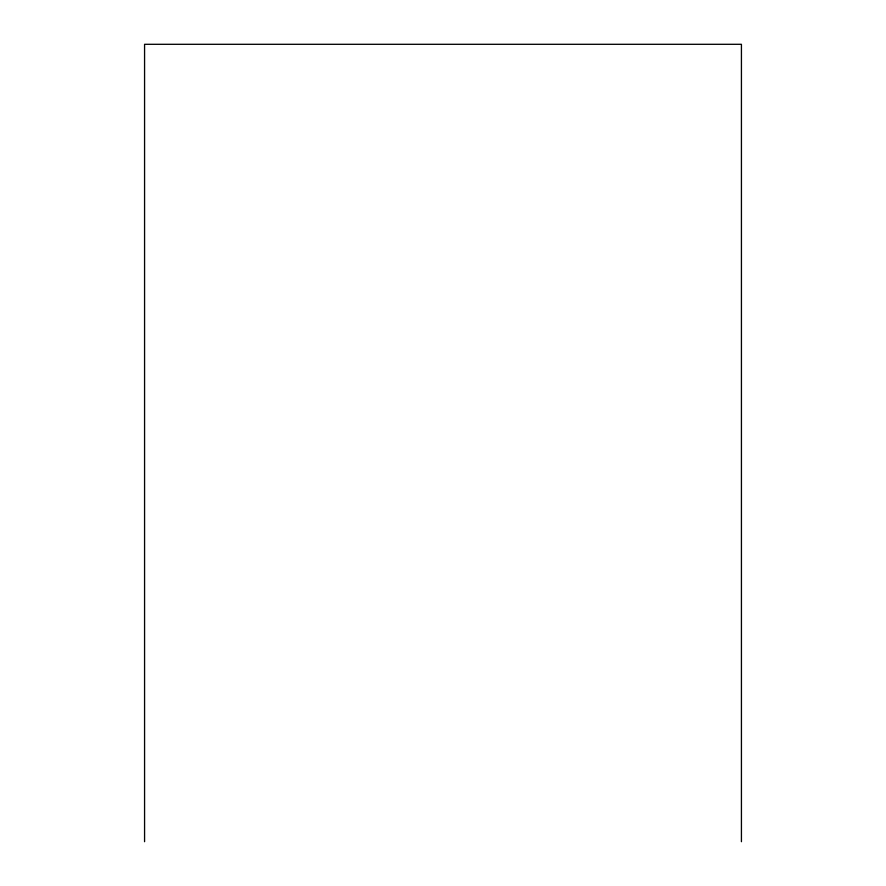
<?xml version="1.0" encoding="UTF-8"?>
<svg xmlns="http://www.w3.org/2000/svg" width="886" height="886" viewBox="0 0 886 886"><rect width="100%" height="100%" fill="white"/><g stroke="black" fill="none" stroke-linecap="round" stroke-linejoin="round"><path stroke-width="1.33" d="M741.427 841.7L741.427 44.3L144.573 44.3L144.573 841.7"/></g></svg>
